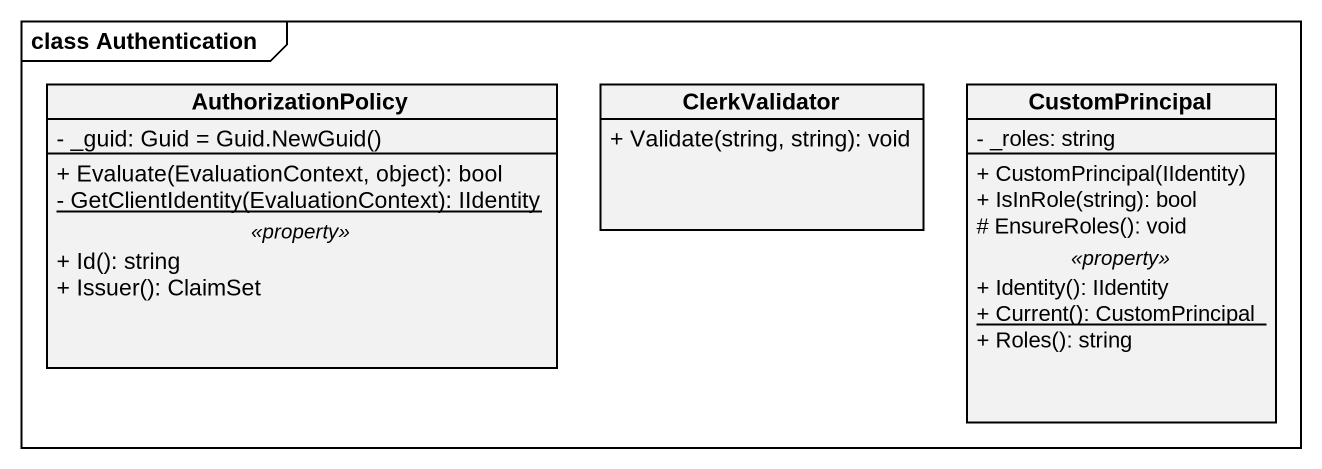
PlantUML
@startuml
mainframe class Authentication
hide circle
hide empty members
skinparam classAttributeIconSize 0
class AuthorizationPolicy {
  {field} - _guid: Guid = Guid.NewGuid()
  --
  + Evaluate(EvaluationContext, object): bool
  {static} - GetClientIdentity(EvaluationContext): IIdentity
  .. <<property>> ..
  + Id(): string
  + Issuer(): ClaimSet
}
class ClerkValidator {
  + Validate(string, string): void
}
class CustomPrincipal {
  - _roles: string
  --
  + CustomPrincipal(IIdentity)
  + IsInRole(string): bool
  # EnsureRoles(): void
  .. <<property>> ..
  + Identity(): IIdentity
  {static} + Current(): CustomPrincipal
  + Roles(): string
}
@enduml
